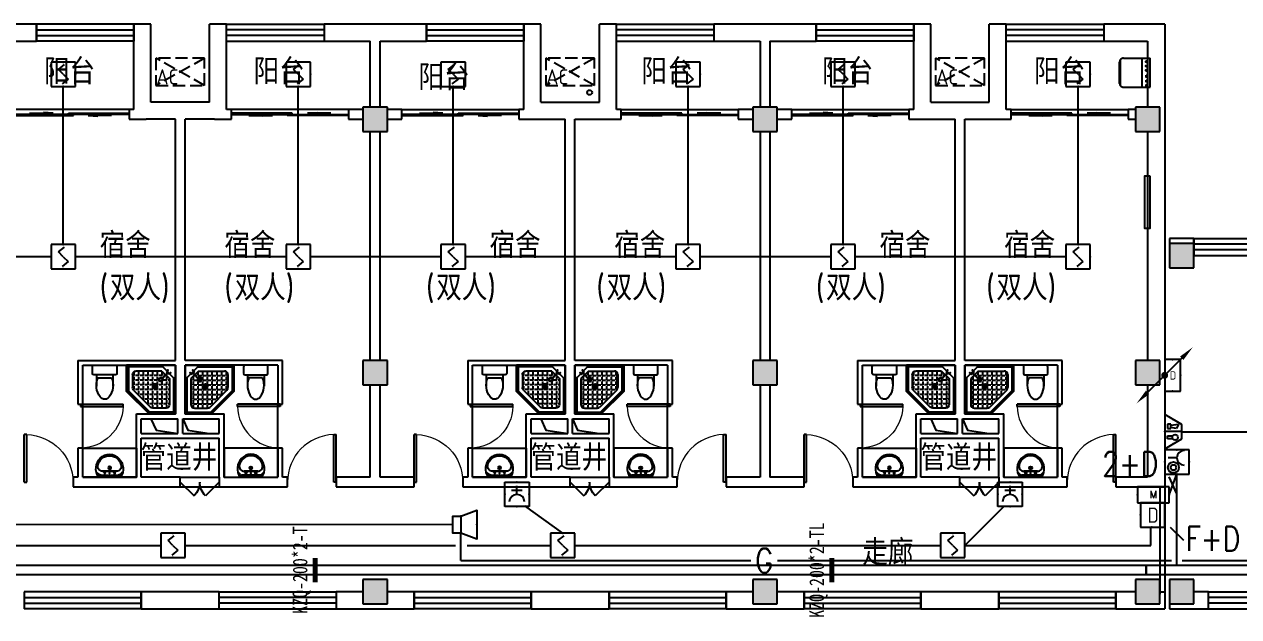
# Model space of a CAD drawing. Extents: x 1725663 to 4653551, y -550461 to 248782.
# Drawn here: x 2311243 to 2336162, y -459401 to -447237 of the extents above; entities that cross this region are included whole.
import ezdxf
from ezdxf.enums import TextEntityAlignment as Align

# ---------------------------------------------------------------- set-up
doc = ezdxf.new("R2010")
doc.units = 0
doc.header["$LTSCALE"] = 1000
doc.linetypes.add('DASH', pattern=[0.35, 0.25, -0.1])
for name, color, linetype in [('0-底图', 7, 'Continuous'), ('0000集水坑', 4, 'Continuous'), ('A-Fixt', 81, 'Continuous'), ('CABLETRAY', 4, 'Continuous'), ('CLAYER', 7, 'Continuous'), ('COLUMN', 255, 'Continuous'), ('DIM-消防', 3, 'Continuous'), ('DOOR_FIRE', 4, 'Continuous'), ('EQUIP-广播', 3, 'Continuous'), ('EQUIP-消防', 3, 'Continuous'), ('fur', 253, 'Continuous'), ('LWIRE', 4, 'Continuous'), ('PUB_HATCH', 8, 'Continuous'), ('PUB_TEXT', 7, 'Continuous'), ('WALL', 2, 'Continuous'), ('WINDOW', 4, 'Continuous'), ('WIRE-消防', 1, 'Continuous'), ('WP_F', 1, 'Continuous'), ('抗震支吊架', 2, 'Continuous'), ('洁具', 213, 'Continuous'), ('空调外机', 211, 'Continuous'), ('配景', 3, 'Continuous')]:
    doc.layers.add(name, color=color, linetype=linetype)
doc.styles.add('_TEL_ATTDEF', font='gbenor', dxfattribs={"bigfont": 'gbcbig'})
doc.styles.add('_TEL_DIM', font='SIMPLEX', dxfattribs={"width": 0.8, "height": 3.5, "bigfont": 'HZTXT'})
doc.styles.add('HZ', font='rs.shx', dxfattribs={"width": 0.8, "bigfont": 'hztxt.shx'})
doc.styles.add('kzcad', font='', dxfattribs={"width": 0.8})
doc.styles.get("Standard").update_dxf_attribs({"font": 'geniso.shx', "bigfont": 'hztxt.shx'})
doc.styles.get('kzcad').set_extended_font_data('SimSun')

# ---------------------------------------------------------------- blocks, each defined once
blk = doc.blocks.new('$equip$00002656')
for p, q in [((-0.5, 1), (-0.5, 0)), ((0.5, 1), (-0.5, 1)), ((0.5, 0), (0.5, 1)), ((0, 0.5), (0, 0.15)), ((-0.5, 0), (0.5, 0)), ((-0.219, 0.331), (0.222, 0.331))]:
    blk.add_line(p, q)
at = {"const_width": 0.04}
blk.add_lwpolyline([(-0.5, 1), (0.5, 1), (0.5, 0), (-0.5, 0), (-0.5, 1), (0.5, 1)], dxfattribs=at)
blk.add_arc((0, 0.8), 0.3, 180, 0)
for p in [(0, 1), (-0.5, 0.5), (0.5, 0.5), (0, 0)]:
    blk.add_point(p)
at = {"color": 7, "flags": 1}
for tag, height, p in [('A', 0.00002, (0, 0)), ('B', 0.4, (0.762, 0.292))]:
    blk.add_attdef(tag, text='', height=height, dxfattribs=at).set_placement(p, align=Align.MIDDLE_CENTER)
blk = doc.blocks.new('A$C29581A72')
at = {"layer": 'EQUIP-消防', "xscale": 500, "yscale": 500, "zscale": 500}
blk.add_blockref('$equip$00002656', (358, 98), dxfattribs=at)
at = {"style": 'HZ', "flags": 1}
for tag in ['WHAT', 'SPEC', 'UNIT']:
    blk.add_attdef(tag, (375, 0), '', height=0.001, dxfattribs=at)
blk = doc.blocks.new('$Equip$00002649')
for p, q in [((-0.5, 0.5), (-0.5, -0.5)), ((0.5, 0.5), (-0.5, 0.5)), ((0.5, -0.5), (0.5, 0.5)), ((-0.2, 0.2), (0.05, 0.4)), ((0, 0), (-0.2, 0.2)), ((0, 0), (0.2, -0.2)), ((0.2, -0.2), (-0.05, -0.4)), ((-0.5, -0.5), (0.5, -0.5))]:
    blk.add_line(p, q)
at = {"const_width": 0.02}
blk.add_lwpolyline([(-0.5, 0.5), (0.5, 0.5), (0.5, -0.5), (-0.5, -0.5), (-0.5, 0.5), (0.5, 0.5)], dxfattribs=at)
for p in [(0, 0.5), (-0.5, 0), (0.5, 0), (0, -0.5)]:
    blk.add_point(p)
at = {"color": 7, "flags": 1}
for tag, height, p in [('A', 0.00002, (0, 0)), ('B', 0.4, (0.762, -0.208))]:
    blk.add_attdef(tag, text='', height=height, dxfattribs=at).set_placement(p, align=Align.MIDDLE_CENTER)
blk = doc.blocks.new('$equip_U$00000157(WIN7-PC-dian)')
for p, q in [((-0.65, 0.65), (-0.65, 0)), ((0.65, 0.65), (-0.65, 0.65)), ((0.65, 0), (0.65, 0.65)), ((-0.65, 0), (0.65, 0))]:
    blk.add_line(p, q)
for p in [(0.041, 0.65), (-0.65, 0.325), (0.041, 0), (0.65, 0.325)]:
    blk.add_point(p)
at = {"color": 7, "style": '_TEL_DIM'}
blk.add_attdef('$TEXT$', text='', height=0.3, dxfattribs=at).set_placement((0.006, 0.343), align=Align.MIDDLE_CENTER)
at = {"color": 7, "style": '_TEL_DIM', "flags": 1}
for tag in ['A', 'REMARK']:
    blk.add_attdef(tag, text='', height=0.00002, dxfattribs=at).set_placement((0, 0), align=Align.MIDDLE_CENTER)
at = {"layer": 'EQUIP-消防', "color": 7, "style": '_TEL_DIM', "flags": 1}
blk.add_attdef('REMARK', text='', height=0.00002, dxfattribs=at).set_placement((0, 0), align=Align.MIDDLE_CENTER)
blk.add_attdef('REMARK', text='', height=0.00002, dxfattribs=at).set_placement((0, 0), align=Align.MIDDLE_CENTER)
blk = doc.blocks.new('$equip$00002755')
for p, q in [((0.5, 0.5), (-0.5, 0.5)), ((-0.5, 0.5), (-0.5, -0.5)), ((0.5, -0.5), (0.5, 0.5)), ((-0.5, -0.5), (0.5, -0.5))]:
    blk.add_line(p, q)
at = {"const_width": 0.04}
blk.add_lwpolyline([(-0.5, 0.5), (0.5, 0.5), (0.5, -0.5), (-0.5, -0.5), (-0.5, 0.5), (0.5, 0.5)], dxfattribs=at)
for p in [(0, 0.5), (-0.5, 0), (0.5, 0), (-0.027, -0.5)]:
    blk.add_point(p)
at = {"color": 7}
blk.add_attdef('$TEXT$', text='', height=0.4, dxfattribs=at).set_placement((0.026, -0.008), align=Align.MIDDLE_CENTER)
at = {"color": 7, "flags": 1}
for tag, height, p in [('A', 0.00002, (0, 0)), ('B', 0.4, (0.755, -0.254))]:
    blk.add_attdef(tag, text='', height=height, dxfattribs=at).set_placement(p, align=Align.MIDDLE_CENTER)
blk = doc.blocks.new('$equip$00002655')
for p, q in [((-0.5, 1), (-0.5, 0)), ((0.5, 1), (-0.5, 1)), ((0.5, 0), (0.5, 1)), ((-0.169, 0.5), (-0.169, 0.15)), ((-0.5, 0), (0.5, 0))]:
    blk.add_line(p, q)
at = {"const_width": 0.04}
blk.add_lwpolyline([(-0.5, 1), (0.5, 1), (0.5, 0), (-0.5, 0), (-0.5, 1), (0.5, 1)], dxfattribs=at)
for radius in [0.226, 0.113]:
    blk.add_circle((0.227, 0.36), radius)
blk.add_arc((-0.169, 0.8), 0.3, 180, 0)
for p in [(0, 1), (-0.5, 0.5), (0.5, 0.5), (0, 0)]:
    blk.add_point(p)
at = {"color": 7, "flags": 1}
for tag, height, p in [('A', 0.00002, (0, 0)), ('B', 0.4, (0.762, 0.292))]:
    blk.add_attdef(tag, text='', height=height, dxfattribs=at).set_placement(p, align=Align.MIDDLE_CENTER)
blk = doc.blocks.new('$equip$00002679')
for p, q in [((-0.3, 0.699), (-0.703, 0)), ((-0.264, 0.249), (-0.304, 0.569)), ((-0.304, 0.569), (-0.128, 0.489)), ((0.3, 0.699), (-0.3, 0.699)), ((0.3, 0.699), (-0.3, 0.699)), ((0, 0.699), (0, 0)), ((0.703, 0), (0.3, 0.699)), ((-0.703, 0), (0.703, 0)), ((-0.304, 0.249), (-0.304, 0.113)), ((-0.128, 0.249), (-0.304, 0.249)), ((-0.304, 0.113), (-0.128, 0.113)), ((-0.128, 0.489), (-0.168, 0.249)), ((-0.128, 0.113), (-0.128, 0.249)), ((0.174, 0.11), (0.174, 0.338)), ((0.294, 0.11), (0.174, 0.11)), ((0.294, 0.338), (0.294, 0.11))]:
    blk.add_line(p, q)
at = {"const_width": 0.04}
for points in [[(-0.299, 0.699), (0.301, 0.699), (0.703, 0), (-0.702, 0), (-0.299, 0.699), (0.301, 0.699)], [(-0.3, 0.699), (0.3, 0.699), (0.703, 0), (-0.703, 0), (-0.3, 0.699), (0.3, 0.699)]]:
    blk.add_lwpolyline(points, dxfattribs=at)
blk.add_circle((0.234, 0.43), 0.111)
for p in [(0, 0.699), (-0.501, 0.349), (0, 0), (0.502, 0.349)]:
    blk.add_point(p)
at = {"color": 7, "flags": 1}
for tag, height, p in [('B', 0.4, (0.961, 0.299)), ('A', 0.00002, (0, 0))]:
    blk.add_attdef(tag, text='', height=height, dxfattribs=at).set_placement(p, align=Align.MIDDLE_CENTER)
blk = doc.blocks.new('$equip$00002778')
for p, q in [((0.65, 0.65), (-0.65, 0.65)), ((-0.65, 0.65), (-0.65, 0)), ((0.65, 0), (0.65, 0.65)), ((-0.65, 0), (0.65, 0))]:
    blk.add_line(p, q)
at = {"const_width": 0.04}
blk.add_lwpolyline([(-0.65, 0.65), (-0.65, 0), (0.65, 0), (0.65, 0.65), (-0.65, 0.65), (-0.65, 0)], dxfattribs=at)
for p in [(0, 0.65), (-0.65, 0.325), (0, 0), (0.65, 0.325)]:
    blk.add_point(p)
at = {"color": 7}
blk.add_attdef('$TEXT$', text='', height=0.34, dxfattribs=at).set_placement((0.006, 0.343), align=Align.MIDDLE_CENTER)
at = {"color": 7, "flags": 1}
for tag, height, p in [('A', 0.00002, (0, 0)), ('B', 0.4, (0.905, 0.246))]:
    blk.add_attdef(tag, text='', height=height, dxfattribs=at).set_placement(p, align=Align.MIDDLE_CENTER)
blk = doc.blocks.new('$TelecSys$00000111')
blk.add_line((0.268, 0.268), (-0.268, -0.268))
at = {"color": 7, "style": '_TEL_DIM', "width": 0.8}
blk.add_attdef('N', text='', height=1, dxfattribs=at).set_placement((-0.212, 0.579), align=Align.MIDDLE)
blk = doc.blocks.new('$equip$00002982')
for p, q in [((0.35, 0.35), (1, 0.6)), ((1, 0.6), (1, -0.6)), ((0, 0.35), (0.35, 0.35)), ((0, 0.35), (0, -0.35)), ((0.35, 0.35), (0.35, -0.35)), ((0.35, -0.35), (0, -0.35)), ((1, -0.6), (0.35, -0.35))]:
    blk.add_line(p, q)
at = {"const_width": 0.04}
blk.add_lwpolyline([(0.35, 0.35), (0, 0.35), (0, -0.35), (0.35, -0.35), (1, -0.6), (1, 0.6), (0.35, 0.35), (0, 0.35)], dxfattribs=at)
for p in [(0, 0), (0.35, 0.35), (1, 0), (0.35, -0.35)]:
    blk.add_point(p)
at = {"color": 7, "style": '_TEL_DIM', "flags": 1}
for tag in ['A', 'REMARK']:
    blk.add_attdef(tag, text='', height=0.00002, dxfattribs=at).set_placement((0, 0), align=Align.MIDDLE_CENTER)
blk = doc.blocks.new('$TelecSys$00000080')
for p, q in [((-0.7, -0.7), (0, 0)), ((0.104, 0.104), (0.104, 0.104)), ((-0.104, -0.104), (-0.104, -0.104))]:
    blk.add_line(p, q)
at = {"const_width": 0.142}
blk.add_lwpolyline([(0.071, 0, 1), (-0.071, 0, 1)], format="xyb", close=True, dxfattribs=at)
blk.add_solid([(-0.63, -0.77), (-0.77, -0.63), (-1.15, -1.15)])
at = {"width": 0.8, "flags": 9}
blk.add_attdef('A', (0, 0), '', height=0.00002, rotation=180, dxfattribs=at)
blk = doc.blocks.new('$TelecSys$00000079')
for p, q in [((0.7, 0.7), (0, 0)), ((0.104, 0.104), (0.104, 0.104)), ((-0.104, -0.104), (-0.104, -0.104))]:
    blk.add_line(p, q)
at = {"const_width": 0.142}
blk.add_lwpolyline([(-0.071, 0, 1), (0.071, 0, 1)], format="xyb", close=True, dxfattribs=at)
blk.add_solid([(0.63, 0.77), (0.77, 0.63), (1.15, 1.15)])
at = {"width": 0.8, "flags": 9}
blk.add_attdef('A', (0, 0), '', height=0.00002, dxfattribs=at)
blk = doc.blocks.new('2t21gqw')
at = {"layer": '0000集水坑'}
blk.add_circle((36400, 400), 50, dxfattribs=at)
blk = doc.blocks.new('1F平面-CAD导入_dwg_Drawing4_t3_dwg_$plan$00001613-474159-1F-927810-1F')
at = {"layer": '洁具'}
for p, q in [((-30, 250), (-170, 250)), ((-200, 170), (-430, 170)), ((-260, -140), (-260, 140)), ((-200, -170), (-200, -220)), ((-170, -250), (-30, -250))]:
    blk.add_line(p, q, dxfattribs=at)
for points in [[(-200, 220), (-200, 170), (-200, -170), (-430, -170)], [(0, -220), (0, 220)]]:
    blk.add_lwpolyline(points, dxfattribs=at)
for centre, radius, start, end in [((-170, 220), 30, 90, 180), ((-30, 220), 30, 0, 90), ((-590, 0), 110, 123.4509, 236.5491), ((-413, -227), 398, 67.4505, 126.6381), ((-413, 227), 398, 233.3619, 292.5495), ((-170, -220), 30, 180, 270), ((-30, -220), 30, 270, 0)]:
    blk.add_arc(centre, radius, start, end, dxfattribs=at)
blk = doc.blocks.new('$lvtry$00000169')
at = {"color": 0}
for p, q in [((259, -36), (259, 0)), ((259, -36), (36, -259)), ((276, -120), (120, -276)), ((144, -151), (291, -298)), ((151, -144), (298, -291)), ((173, -309), (173, -239)), ((183, -213), (205, -213)), ((220, -213), (243, -213)), ((259, -24), (976, -24)), ((259, -36), (964, -36)), ((270, -213), (270, -143)), ((270, -213), (340, -213)), ((270, -263), (270, -239)), ((276, -120), (808, -120)), ((366, -213), (366, -143)), ((366, -213), (436, -213)), ((366, -309), (366, -239)), ((462, -213), (462, -143)), ((462, -213), (532, -213)), ((462, -309), (462, -239)), ((558, -213), (558, -143)), ((558, -213), (628, -213)), ((558, -309), (558, -239)), ((655, -213), (655, -143)), ((655, -213), (725, -213)), ((655, -309), (655, -239)), ((751, -213), (751, -143)), ((751, -213), (821, -213)), ((751, -309), (751, -239)), ((847, -213), (847, -143)), ((847, -213), (880, -213)), ((847, -309), (847, -239)), ((880, -192), (880, -460)), ((964, -36), (976, -24)), ((964, -36), (964, -525)), ((976, -24), (976, -530)), ((36, -259), (0, -259)), ((24, -259), (24, -976)), ((36, -259), (36, -964)), ((120, -276), (120, -808)), ((120, -309), (147, -309)), ((120, -405), (147, -405)), ((173, -309), (243, -309)), ((173, -405), (173, -335)), ((173, -405), (243, -405)), ((173, -501), (173, -431)), ((270, -405), (270, -335)), ((270, -405), (340, -405)), ((270, -501), (270, -431)), ((334, -309), (340, -309)), ((366, -309), (436, -309)), ((366, -405), (366, -335)), ((366, -405), (379, -405)), ((366, -501), (366, -431)), ((462, -309), (532, -309)), ((462, -405), (462, -335)), ((462, -405), (532, -405)), ((462, -501), (462, -431)), ((558, -309), (628, -309)), ((558, -405), (558, -335)), ((558, -405), (628, -405)), ((558, -501), (558, -431)), ((655, -309), (725, -309)), ((655, -405), (655, -335)), ((655, -405), (725, -405)), ((655, -501), (655, -431)), ((751, -309), (821, -309)), ((751, -405), (751, -335)), ((751, -405), (821, -405)), ((751, -501), (751, -431)), ((847, -309), (880, -309)), ((847, -405), (847, -335)), ((847, -405), (880, -405)), ((847, -501), (847, -431)), ((120, -501), (147, -501)), ((120, -598), (147, -598)), ((120, -694), (147, -694)), ((173, -501), (243, -501)), ((173, -598), (173, -528)), ((173, -598), (243, -598)), ((173, -694), (173, -624)), ((173, -694), (243, -694)), ((173, -790), (173, -720)), ((270, -501), (340, -501)), ((270, -598), (270, -528)), ((270, -598), (340, -598)), ((270, -694), (270, -624)), ((270, -694), (340, -694)), ((270, -790), (270, -720)), ((366, -501), (436, -501)), ((366, -598), (366, -528)), ((366, -598), (436, -598)), ((366, -694), (366, -624)), ((366, -694), (436, -694)), ((366, -790), (366, -720)), ((462, -501), (532, -501)), ((462, -598), (462, -528)), ((462, -598), (532, -598)), ((462, -694), (462, -624)), ((462, -694), (532, -694)), ((462, -790), (462, -720)), ((859, -511), (511, -859)), ((964, -525), (525, -964)), ((976, -530), (530, -976)), ((558, -501), (628, -501)), ((558, -598), (558, -528)), ((558, -598), (628, -598)), ((558, -694), (558, -624)), ((558, -694), (628, -694)), ((558, -790), (558, -720)), ((655, -501), (725, -501)), ((655, -598), (655, -528)), ((655, -598), (725, -598)), ((655, -694), (655, -624)), ((655, -694), (676, -694)), ((751, -501), (821, -501)), ((751, -598), (751, -528)), ((751, -598), (773, -598)), ((847, -501), (867, -501)), ((964, -525), (976, -530)), ((36, -964), (24, -976)), ((24, -976), (530, -976)), ((36, -964), (525, -964)), ((120, -790), (147, -790)), ((173, -790), (243, -790)), ((173, -878), (173, -816)), ((192, -880), (460, -880)), ((270, -790), (340, -790)), ((270, -880), (270, -816)), ((366, -790), (436, -790)), ((366, -880), (366, -816)), ((462, -790), (532, -790)), ((462, -880), (462, -816)), ((525, -964), (530, -976)), ((558, -790), (580, -790))]:
    blk.add_line(p, q, dxfattribs=at)
blk.add_lwpolyline([(0, 0), (0, -1000), (540, -1000), (1000, -540), (1000, 0)], close=True)
for points in [[(0, 0), (0, -1000)], [(0, 0), (1000, 0)], [(1000, 0), (1000, -540)], [(136, -190), (148, -178), (132, -162), (121, -174)], [(190, -136), (178, -148), (162, -132), (174, -121)], [(1000, -540), (540, -1000)], [(0, -1000), (540, -1000)]]:
    blk.add_lwpolyline(points, close=True, dxfattribs=at)
for radius in [43.8, 31.1]:
    blk.add_circle((416, -428), radius, dxfattribs=at)
for centre, radius, start, end in [((808, -192), 72, 0, 90), ((296, -296), 40.6, 142.583, 128.4197), ((296, -296), 28.6, 145.828, 125.6599), ((808, -460), 72, 315, 0), ((192, -808), 72, 180, 270), ((460, -808), 72, 270, 315)]:
    blk.add_arc(centre, radius, start, end, dxfattribs=at)
for p in [(103, -156, 0), (156, -102, 0), (416, -428, 0)]:
    blk.add_point(p, dxfattribs=at)
blk = doc.blocks.new('$lvtry$00000178')
at = {"color": 0}
for p, q in [((-238, 0), (238, 0)), ((-214, -36), (-272, -91)), ((-180, -23), (180, -23)), ((-142, -105), (140, -105)), ((140, -105), (-142, -105)), ((216, -37), (268, -91))]:
    blk.add_line(p, q, dxfattribs=at)
blk.add_lwpolyline([(-104, -430, 0.224698), (110, -425, 0.348046), (269, -79), (239, 0), (-241, 0), (-271, -79, 0.356844)], format="xyb", close=True, dxfattribs=at)
for centre, radius in [((-100, -65), 16.3), ((1, -172), 31.6), ((100, -65), 16.3)]:
    blk.add_circle(centre, radius, dxfattribs=at)
at = {"color": 0, "lineweight": 13}
blk.add_circle((1, -172), 23, dxfattribs=at)
at = {"color": 0}
for centre, radius, start, end in [((-142, -205), 100, 90, 190.5602), ((-1, -179), 243, 190.5602, 349.4398), ((-180, -73), 50, 90, 133.181), ((140, -205), 100, 349.4398, 90), ((180, -73), 50, 44.5607, 90)]:
    blk.add_arc(centre, radius, start, end, dxfattribs=at)
for p in [(0, -65), (1, -172)]:
    blk.add_point(p, dxfattribs=at)
blk = doc.blocks.new('A$C70365C93')
at = {"layer": '洁具'}
blk.add_lwpolyline([(-1900, 2300), (-1900, 1700), (-800, 1700), (-800, 2300)], close=True, dxfattribs=at)
blk.add_blockref('$lvtry$00000178', (-1350, 2280), dxfattribs=at)
at = {"layer": '洁具', "rotation": 180}
blk.add_blockref('$lvtry$00000169', (0, 0), dxfattribs=at)
at = {"layer": '洁具', "extrusion": (0, 0, -1), "xscale": -1, "zscale": -1, "rotation": 90}
blk.add_blockref('1F平面-CAD导入_dwg_Drawing4_t3_dwg_$plan$00001613-474159-1F-927810-1F', (1450, 0), dxfattribs=at)
blk = doc.blocks.new('A$C61295E98')
at = {"color": 3}
for p, q in [((544, 598), (0, 598)), ((0, 598), (0, 0)), ((161, 598), (161, 0)), ((170, 0), (170, 598)), ((603, 572), (603, 26)), ((624, 518), (624, 80)), ((544, 0), (0, 0))]:
    blk.add_line(p, q, dxfattribs=at)
for points in [[(82, 540), (75, 540), (75, 577), (82, 577)], [(82, 453), (75, 453), (75, 490), (82, 490)], [(82, 353), (75, 353), (75, 389), (82, 389)]]:
    blk.add_lwpolyline(points, close=True, dxfattribs=at)
for centre in [(74, 250), (74, 164), (74, 71)]:
    blk.add_circle(centre, 15.7, dxfattribs=at)
for centre, start, end in [((544, 518), 360, 90), ((544, 80), 270, 0)]:
    blk.add_arc(centre, 80, start, end, dxfattribs=at)
blk = doc.blocks.new('A$Cf5a72a1b')
at = {"layer": '空调外机', "linetype": 'DASH'}
for p, q in [((1000, 563), (0, 0)), ((1000, 0), (0, 563))]:
    blk.add_line(p, q, dxfattribs=at)
blk.add_lwpolyline([(1000, 563), (0, 563), (0, 0), (1000, 0)], close=True, dxfattribs=at)
at = {"layer": 'PUB_TEXT'}
blk.add_text('AC', height=315, dxfattribs=at).set_placement((5, 18))
blk = doc.blocks.new('$WINLIB2D$00000001')
at = {"color": 0}
for points in [[(-0.5, 0.5), (-0.5, -0.5)], [(-0.5, 0.5), (0.5, 0.5)], [(0.5, -0.5), (0.5, 0.5)], [(0.5, 0.1667), (-0.5, 0.1667)], [(0.5, -0.1667), (-0.5, -0.1667)], [(-0.5, -0.5), (0.5, -0.5)]]:
    blk.add_lwpolyline(points, dxfattribs=at)
blk = doc.blocks.new('$DorLib2D$00000131')
at = {"color": 0, "linetype": 'Continuous'}
for p, q in [((-0.5, 0.125), (-0.5, 0)), ((0.019, 0.125), (-0.5, 0.125)), ((0.019, 0), (0.019, 0.125)), ((0.15, 0.125), (0.232, 0.197)), ((0.35, 0.125), (0.15, 0.125)), ((0.232, 0.197), (0.232, 0.125)), ((-0.5, 0), (0.019, 0)), ((-0.024, 0), (0.5, 0)), ((-0.024, -0.125), (-0.024, 0)), ((0.5, 0), (0.5, -0.125)), ((-0.35, -0.125), (-0.15, -0.125)), ((-0.232, -0.197), (-0.232, -0.125)), ((-0.15, -0.125), (-0.232, -0.197)), ((0.5, -0.125), (-0.024, -0.125))]:
    blk.add_line(p, q, dxfattribs=at)
blk = doc.blocks.new('$DorLib2D$00000116')
at = {"color": 0}
for p, q in [((-0.5, 0), (-0.146, 0.354)), ((0.5, 0), (0.146, 0.354))]:
    blk.add_line(p, q, dxfattribs=at)
for centre, start, end in [((-0.5, 0), 0, 45), ((0.5, 0), 135, 180)]:
    blk.add_arc(centre, 0.5, start, end, dxfattribs=at)
blk = doc.blocks.new('$DorLib2D$00000001')
for p, q in [((0.45, 0.975), (0.5, 0.975)), ((0.45, 0), (0.45, 0.975)), ((0.5, 0), (0.5, 0.975)), ((0.5, 0), (0.45, 0))]:
    blk.add_line(p, q)
at = {"lineweight": 13}
blk.add_arc((0.475, 0), 0.975, 91.4693, 180, dxfattribs=at)
blk = doc.blocks.new('gkhkjk')
at = {"layer": 'PUB_HATCH'}
for points in [[(1529557, -367803.8), (1529057, -367803.8), (1529057, -368303.8), (1529557, -368303.8)], [(1537557, -367803.8), (1537057, -367803.8), (1537057, -368303.8), (1537557, -368303.8)], [(1545407, -367803.8), (1544907, -367803.8), (1544907, -368303.8), (1545407, -368303.8)], [(1546107, -370603.8), (1545607, -370603.8), (1545607, -371103.8), (1546107, -371103.8)], [(1529557, -373003.8), (1529057, -373003.8), (1529057, -373503.8), (1529557, -373503.8)], [(1537557, -373003.8), (1537057, -373003.8), (1537057, -373503.8), (1537557, -373503.8)], [(1545407, -373003.8), (1544907, -373003.8), (1544907, -373503.8), (1545407, -373503.8)], [(1529557, -377503.8), (1529057, -377503.8), (1529057, -378003.8), (1529557, -378003.8)], [(1537557, -377503.8), (1537057, -377503.8), (1537057, -378003.8), (1537557, -378003.8)], [(1545407, -377503.8), (1544907, -377503.8), (1544907, -378003.8), (1545407, -378003.8)], [(1546107, -377503.8), (1545607, -377503.8), (1545607, -378003.8), (1546107, -378003.8)]]:
    blk.add_hatch(color=256, dxfattribs=at).paths.add_polyline_path(points)
for points in [[(1524707, -374203.8), (1524810.6, -374434.1), (1525257, -374503.8)], [(1525357, -374203.8), (1525460.6, -374434.1), (1525907, -374503.8)], [(1532707, -374203.8), (1532810.6, -374434.1), (1533257, -374503.8)], [(1533357, -374203.8), (1533460.6, -374434.1), (1533907, -374503.8)], [(1540707, -374203.8), (1540810.6, -374434.1), (1541257, -374503.8)], [(1541357, -374203.8), (1541460.6, -374434.1), (1541907, -374503.8)]]:
    blk.add_lwpolyline(points)
at = {"layer": 'A-Fixt'}
blk.add_lwpolyline([(1545207, -369222.6), (1545090.3, -369222.6), (1545090.3, -370289.1), (1545207, -370289.1)], close=True, dxfattribs=at)
at = {"layer": 'COLUMN'}
for p, q in [((1529557, -367803.8), (1529057, -367803.8)), ((1529057, -367803.8), (1529057, -368303.8)), ((1529557, -368303.8), (1529557, -367803.8)), ((1537557, -367803.8), (1537057, -367803.8)), ((1537057, -367803.8), (1537057, -368303.8)), ((1537557, -368303.8), (1537557, -367803.8)), ((1545407, -367803.8), (1544907, -367803.8)), ((1544907, -367803.8), (1544907, -368303.8)), ((1545407, -368303.8), (1545407, -367803.8)), ((1529057, -368303.8), (1529557, -368303.8)), ((1537057, -368303.8), (1537557, -368303.8)), ((1544907, -368303.8), (1545407, -368303.8)), ((1546107, -370603.8), (1545607, -370603.8)), ((1545607, -370603.8), (1545607, -371103.8)), ((1546107, -371103.8), (1546107, -370603.8)), ((1545607, -371103.8), (1546107, -371103.8)), ((1529557, -373003.8), (1529057, -373003.8)), ((1529057, -373003.8), (1529057, -373503.8)), ((1529557, -373503.8), (1529557, -373003.8)), ((1537557, -373003.8), (1537057, -373003.8)), ((1537057, -373003.8), (1537057, -373503.8)), ((1537557, -373503.8), (1537557, -373003.8)), ((1545407, -373003.8), (1544907, -373003.8)), ((1544907, -373003.8), (1544907, -373503.8)), ((1545407, -373503.8), (1545407, -373003.8)), ((1529057, -373503.8), (1529557, -373503.8)), ((1537057, -373503.8), (1537557, -373503.8)), ((1544907, -373503.8), (1545407, -373503.8)), ((1529557, -377503.8), (1529057, -377503.8)), ((1529057, -377503.8), (1529057, -378003.8)), ((1529557, -378003.8), (1529557, -377503.8)), ((1537557, -377503.8), (1537057, -377503.8)), ((1537057, -377503.8), (1537057, -378003.8)), ((1537557, -378003.8), (1537557, -377503.8)), ((1545407, -377503.8), (1544907, -377503.8)), ((1544907, -377503.8), (1544907, -378003.8)), ((1545407, -378003.8), (1545407, -377503.8)), ((1546107, -377503.8), (1545607, -377503.8)), ((1545607, -377503.8), (1545607, -378003.8)), ((1546107, -378003.8), (1546107, -377503.8)), ((1529057, -378003.8), (1529557, -378003.8)), ((1537057, -378003.8), (1537557, -378003.8)), ((1544907, -378003.8), (1545407, -378003.8)), ((1545607, -378003.8), (1546107, -378003.8))]:
    blk.add_line(p, q, dxfattribs=at)
at = {"layer": 'DOOR_FIRE'}
for p, q in [((1525307, -375403.8), (1526107, -375403.8)), ((1533307, -375403.8), (1534107, -375403.8)), ((1541307, -375403.8), (1542107, -375403.8)), ((1525307, -375603.8), (1526107, -375603.8)), ((1533307, -375603.8), (1534107, -375603.8)), ((1541307, -375603.8), (1542107, -375603.8))]:
    blk.add_line(p, q, dxfattribs=at)
at = {"layer": 'fur'}
for p, q in [((1545507, -371103.8), (1545507, -377803.8)), ((1545407, -375603.8), (1545407, -377803.8))]:
    blk.add_line(p, q, dxfattribs=at)
at = {"layer": 'WALL'}
for p, q in [((1522357, -366103.8), (1521307, -366103.8)), ((1522357, -366453.8), (1522357, -366103.8)), ((1524707, -366103.8), (1524357, -366103.8)), ((1524357, -366103.8), (1524357, -366453.8)), ((1524707, -367703.8), (1524707, -366103.8)), ((1526257, -366103.8), (1525907, -366103.8)), ((1525907, -367703.8), (1525907, -366103.8)), ((1526257, -366453.8), (1526257, -366103.8)), ((1529307, -366103.8), (1528257, -366103.8)), ((1528257, -366103.8), (1528257, -366453.8)), ((1530357, -366103.8), (1529307, -366103.8)), ((1530357, -366453.8), (1530357, -366103.8)), ((1532707, -366103.8), (1532357, -366103.8)), ((1532357, -366103.8), (1532357, -366453.8)), ((1532707, -367703.8), (1532707, -366103.8)), ((1534257, -366103.8), (1533907, -366103.8)), ((1533907, -367703.8), (1533907, -366103.8)), ((1534257, -366453.8), (1534257, -366103.8)), ((1537307, -366103.8), (1536257, -366103.8)), ((1536257, -366103.8), (1536257, -366453.8)), ((1538357, -366103.8), (1537307, -366103.8)), ((1538357, -366453.8), (1538357, -366103.8)), ((1540707, -366103.8), (1540357, -366103.8)), ((1540357, -366103.8), (1540357, -366453.8)), ((1540707, -367703.8), (1540707, -366103.8)), ((1542257, -366103.8), (1541907, -366103.8)), ((1541907, -367703.8), (1541907, -366103.8)), ((1542257, -366453.8), (1542257, -366103.8)), ((1545507, -366103.8), (1544257, -366103.8)), ((1544257, -366103.8), (1544257, -366453.8)), ((1545507, -366103.8), (1545507, -367903.8)), ((1521407, -366453.8), (1522357, -366453.8)), ((1524357, -367853.8), (1524357, -366453.8)), ((1526257, -367853.8), (1526257, -366453.8)), ((1528257, -366453.8), (1529207, -366453.8)), ((1529207, -367803.8), (1529207, -366453.8)), ((1529407, -366453.8), (1530357, -366453.8)), ((1529407, -367803.8), (1529407, -366453.8)), ((1532357, -367853.8), (1532357, -366453.8)), ((1534257, -367853.8), (1534257, -366453.8)), ((1536257, -366453.8), (1537207, -366453.8)), ((1537207, -366453.8), (1537207, -367803.8)), ((1537407, -366453.8), (1538357, -366453.8)), ((1537407, -366453.8), (1537407, -367803.8)), ((1540357, -367853.8), (1540357, -366453.8)), ((1542257, -367853.8), (1542257, -366453.8)), ((1544257, -366453.8), (1545157, -366453.8)), ((1545157, -366453.8), (1545157, -367803.8)), ((1525307, -367703.8), (1524707, -367703.8)), ((1525907, -367703.8), (1525307, -367703.8)), ((1532707, -367703.8), (1533307, -367703.8)), ((1533307, -367703.8), (1533907, -367703.8)), ((1540707, -367703.8), (1541307, -367703.8)), ((1541307, -367703.8), (1541907, -367703.8)), ((1524357, -367853.8), (1524257, -367853.8)), ((1524257, -367853.8), (1524257, -368053.8)), ((1524257, -368053.8), (1524607, -368053.8)), ((1525207, -368053.8), (1524607, -368053.8)), ((1525207, -373003.8), (1525207, -368053.8)), ((1526007, -368053.8), (1525407, -368053.8)), ((1525407, -373003.8), (1525407, -368053.8)), ((1526007, -368053.8), (1526357, -368053.8)), ((1526357, -367853.8), (1526257, -367853.8)), ((1526357, -368053.8), (1526357, -367853.8)), ((1529057, -367853.8), (1528757, -367853.8)), ((1528757, -367853.8), (1528757, -368053.8)), ((1528757, -368053.8), (1529057, -368053.8)), ((1529857, -367853.8), (1529557, -367853.8)), ((1529557, -368053.8), (1529857, -368053.8)), ((1529857, -368053.8), (1529857, -367853.8)), ((1532357, -367853.8), (1532257, -367853.8)), ((1532257, -367853.8), (1532257, -368053.8)), ((1532257, -368053.8), (1532607, -368053.8)), ((1532607, -368053.8), (1533207, -368053.8)), ((1533207, -373003.8), (1533207, -368053.8)), ((1533407, -368053.8), (1534007, -368053.8)), ((1533407, -373003.8), (1533407, -368053.8)), ((1534007, -368053.8), (1534357, -368053.8)), ((1534357, -367853.8), (1534257, -367853.8)), ((1534357, -368053.8), (1534357, -367853.8)), ((1537057, -367853.8), (1536757, -367853.8)), ((1536757, -367853.8), (1536757, -368053.8)), ((1536757, -368053.8), (1537057, -368053.8)), ((1537857, -367853.8), (1537557, -367853.8)), ((1537557, -368053.8), (1537857, -368053.8)), ((1537857, -368053.8), (1537857, -367853.8)), ((1540357, -367853.8), (1540257, -367853.8)), ((1540257, -367853.8), (1540257, -368053.8)), ((1540257, -368053.8), (1540607, -368053.8)), ((1540607, -368053.8), (1541207, -368053.8)), ((1541207, -373003.8), (1541207, -368053.8)), ((1541407, -368053.8), (1542007, -368053.8)), ((1541407, -373003.8), (1541407, -368053.8)), ((1542007, -368053.8), (1542357, -368053.8)), ((1542357, -367853.8), (1542257, -367853.8)), ((1542357, -368053.8), (1542357, -367853.8)), ((1544907, -367853.8), (1544757, -367853.8)), ((1544757, -367853.8), (1544757, -368053.8)), ((1544757, -368053.8), (1544907, -368053.8)), ((1545507, -367903.8), (1545507, -373153.8)), ((1529207, -373003.8), (1529207, -368303.8)), ((1529407, -373003.8), (1529407, -368303.8)), ((1537207, -368303.8), (1537207, -373003.8)), ((1537407, -368303.8), (1537407, -373003.8)), ((1545157, -368303.8), (1545157, -373003.8)), ((1546107, -370503.8), (1545607, -370503.8)), ((1545607, -370503.8), (1545607, -370603.8)), ((1546107, -370603.8), (1546107, -370503.8)), ((1523207, -373003.8), (1525207, -373003.8)), ((1523207, -373003.8), (1523207, -373903.8)), ((1527407, -373003.8), (1525407, -373003.8)), ((1527407, -373903.8), (1527407, -373003.8)), ((1531207, -373003.8), (1533207, -373003.8)), ((1531207, -373003.8), (1531207, -373903.8)), ((1535407, -373003.8), (1533407, -373003.8)), ((1535407, -373903.8), (1535407, -373003.8)), ((1539207, -373003.8), (1541207, -373003.8)), ((1539207, -373003.8), (1539207, -373903.8)), ((1543407, -373003.8), (1541407, -373003.8)), ((1543407, -373903.8), (1543407, -373003.8)), ((1523307, -373103.8), (1525207, -373103.8)), ((1523307, -373903.8), (1523307, -373103.8)), ((1525207, -374103.8), (1525207, -373103.8)), ((1525407, -374103.8), (1525407, -373103.8)), ((1527307, -373103.8), (1525407, -373103.8)), ((1527307, -373103.8), (1527307, -373903.8)), ((1531307, -373103.8), (1533207, -373103.8)), ((1531307, -373903.8), (1531307, -373103.8)), ((1533207, -374103.8), (1533207, -373103.8)), ((1533407, -374103.8), (1533407, -373103.8)), ((1535307, -373103.8), (1533407, -373103.8)), ((1535307, -373103.8), (1535307, -373903.8)), ((1539307, -373103.8), (1541207, -373103.8)), ((1539307, -373903.8), (1539307, -373103.8)), ((1541207, -374103.8), (1541207, -373103.8)), ((1541407, -374103.8), (1541407, -373103.8)), ((1543307, -373103.8), (1541407, -373103.8)), ((1543307, -373103.8), (1543307, -373903.8)), ((1545507, -373153.8), (1545507, -375603.8)), ((1529207, -375403.8), (1529207, -373503.8)), ((1529407, -375403.8), (1529407, -373503.8)), ((1537207, -373503.8), (1537207, -375403.8)), ((1537407, -373503.8), (1537407, -375403.8)), ((1545157, -373503.8), (1545157, -375403.8)), ((1523207, -373903.8), (1523307, -373903.8)), ((1527307, -373903.8), (1527407, -373903.8)), ((1531207, -373903.8), (1531307, -373903.8)), ((1535307, -373903.8), (1535407, -373903.8)), ((1539207, -373903.8), (1539307, -373903.8)), ((1543307, -373903.8), (1543407, -373903.8)), ((1524407, -374103.8), (1525207, -374103.8)), ((1524407, -374603.8), (1524407, -374103.8)), ((1524507, -374203.8), (1525257, -374203.8)), ((1524507, -374503.8), (1524507, -374203.8)), ((1525257, -374503.8), (1525257, -374203.8)), ((1525357, -374203.8), (1526107, -374203.8)), ((1525357, -374503.8), (1525357, -374203.8)), ((1525407, -374103.8), (1526207, -374103.8)), ((1526107, -374503.8), (1526107, -374203.8)), ((1526207, -374603.8), (1526207, -374103.8)), ((1532407, -374103.8), (1533207, -374103.8)), ((1532407, -374603.8), (1532407, -374103.8)), ((1532507, -374203.8), (1533257, -374203.8)), ((1532507, -374503.8), (1532507, -374203.8)), ((1533257, -374503.8), (1533257, -374203.8)), ((1533357, -374203.8), (1534107, -374203.8)), ((1533357, -374503.8), (1533357, -374203.8)), ((1533407, -374103.8), (1534207, -374103.8)), ((1534107, -374503.8), (1534107, -374203.8)), ((1534207, -374603.8), (1534207, -374103.8)), ((1540407, -374103.8), (1541207, -374103.8)), ((1540407, -374603.8), (1540407, -374103.8)), ((1540507, -374203.8), (1541257, -374203.8)), ((1540507, -374503.8), (1540507, -374203.8)), ((1541257, -374503.8), (1541257, -374203.8)), ((1541357, -374203.8), (1542107, -374203.8)), ((1541357, -374503.8), (1541357, -374203.8)), ((1541407, -374103.8), (1542207, -374103.8)), ((1542107, -374503.8), (1542107, -374203.8)), ((1542207, -374603.8), (1542207, -374103.8)), ((1524507, -374503.8), (1525257, -374503.8)), ((1525357, -374503.8), (1526107, -374503.8)), ((1532507, -374503.8), (1533257, -374503.8)), ((1533357, -374503.8), (1534107, -374503.8)), ((1540507, -374503.8), (1541257, -374503.8)), ((1541357, -374503.8), (1542107, -374503.8)), ((1524407, -375403.8), (1524407, -374603.8)), ((1524507, -374603.8), (1525307, -374603.8)), ((1524507, -375403.8), (1524507, -374603.8)), ((1525307, -374603.8), (1526107, -374603.8)), ((1526107, -375403.8), (1526107, -374603.8)), ((1526207, -375403.8), (1526207, -374603.8)), ((1532407, -375403.8), (1532407, -374603.8)), ((1532507, -374603.8), (1533307, -374603.8)), ((1532507, -375403.8), (1532507, -374603.8)), ((1533307, -374603.8), (1534107, -374603.8)), ((1534107, -375403.8), (1534107, -374603.8)), ((1534207, -375403.8), (1534207, -374603.8)), ((1540407, -375403.8), (1540407, -374603.8)), ((1540507, -374603.8), (1541307, -374603.8)), ((1540507, -375403.8), (1540507, -374603.8)), ((1541307, -374603.8), (1542107, -374603.8)), ((1542107, -375403.8), (1542107, -374603.8)), ((1542207, -375403.8), (1542207, -374603.8)), ((1523307, -374803.8), (1523207, -374803.8)), ((1523207, -374803.8), (1523207, -375403.8)), ((1523307, -375403.8), (1523307, -374803.8)), ((1527407, -374803.8), (1527307, -374803.8)), ((1527307, -374803.8), (1527307, -375403.8)), ((1527407, -375403.8), (1527407, -374803.8)), ((1531307, -374803.8), (1531207, -374803.8)), ((1531207, -374803.8), (1531207, -375403.8)), ((1531307, -375403.8), (1531307, -374803.8)), ((1535407, -374803.8), (1535307, -374803.8)), ((1535307, -374803.8), (1535307, -375403.8)), ((1535407, -375403.8), (1535407, -374803.8)), ((1539307, -374803.8), (1539207, -374803.8)), ((1539207, -374803.8), (1539207, -375403.8)), ((1539307, -375403.8), (1539307, -374803.8)), ((1543407, -374803.8), (1543307, -374803.8)), ((1543307, -374803.8), (1543307, -375403.8)), ((1543407, -375403.8), (1543407, -374803.8)), ((1523207, -375403.8), (1523107, -375403.8)), ((1523107, -375403.8), (1523107, -375603.8)), ((1523307, -375403.8), (1524407, -375403.8)), ((1525307, -375403.8), (1524507, -375403.8)), ((1525307, -375603.8), (1525307, -375403.8)), ((1526107, -375403.8), (1526107, -375603.8)), ((1526207, -375403.8), (1527307, -375403.8)), ((1527507, -375403.8), (1527407, -375403.8)), ((1527507, -375603.8), (1527507, -375403.8)), ((1529207, -375403.8), (1528507, -375403.8)), ((1528507, -375403.8), (1528507, -375603.8)), ((1530107, -375403.8), (1529407, -375403.8)), ((1530107, -375603.8), (1530107, -375403.8)), ((1531207, -375403.8), (1531107, -375403.8)), ((1531107, -375403.8), (1531107, -375603.8)), ((1531307, -375403.8), (1532407, -375403.8)), ((1533307, -375403.8), (1532507, -375403.8)), ((1533307, -375603.8), (1533307, -375403.8)), ((1534107, -375403.8), (1534107, -375603.8)), ((1534207, -375403.8), (1535307, -375403.8)), ((1535507, -375403.8), (1535407, -375403.8)), ((1535507, -375603.8), (1535507, -375403.8)), ((1537207, -375403.8), (1536507, -375403.8)), ((1536507, -375403.8), (1536507, -375603.8)), ((1538107, -375403.8), (1537407, -375403.8)), ((1538107, -375603.8), (1538107, -375403.8)), ((1539207, -375403.8), (1539107, -375403.8)), ((1539107, -375403.8), (1539107, -375603.8)), ((1539307, -375403.8), (1540407, -375403.8)), ((1541307, -375403.8), (1540507, -375403.8)), ((1541307, -375603.8), (1541307, -375403.8)), ((1542107, -375403.8), (1542107, -375603.8)), ((1542207, -375403.8), (1543307, -375403.8)), ((1543507, -375403.8), (1543407, -375403.8)), ((1543507, -375603.8), (1543507, -375403.8)), ((1545157, -375403.8), (1544507, -375403.8)), ((1544507, -375403.8), (1544507, -375603.8)), ((1523107, -375603.8), (1523207, -375603.8)), ((1523207, -375603.8), (1524407, -375603.8)), ((1524407, -375603.8), (1525307, -375603.8)), ((1526107, -375603.8), (1526207, -375603.8)), ((1526207, -375603.8), (1527407, -375603.8)), ((1527407, -375603.8), (1527507, -375603.8)), ((1528507, -375603.8), (1529307, -375603.8)), ((1529307, -375603.8), (1530107, -375603.8)), ((1531107, -375603.8), (1531207, -375603.8)), ((1531207, -375603.8), (1532407, -375603.8)), ((1532407, -375603.8), (1533307, -375603.8)), ((1534107, -375603.8), (1534207, -375603.8)), ((1534207, -375603.8), (1535407, -375603.8)), ((1535407, -375603.8), (1535507, -375603.8)), ((1536507, -375603.8), (1537307, -375603.8)), ((1537307, -375603.8), (1538107, -375603.8)), ((1539107, -375603.8), (1539207, -375603.8)), ((1539207, -375603.8), (1540407, -375603.8)), ((1540407, -375603.8), (1541307, -375603.8)), ((1542107, -375603.8), (1542207, -375603.8)), ((1542207, -375603.8), (1543407, -375603.8)), ((1543407, -375603.8), (1543507, -375603.8)), ((1544507, -375603.8), (1545507, -375603.8)), ((1526107, -377753.8), (1524507, -377753.8)), ((1524507, -377753.8), (1524507, -378103.8)), ((1526107, -378103.8), (1526107, -377753.8)), ((1529057, -377753.8), (1528507, -377753.8)), ((1528507, -377753.8), (1528507, -378103.8)), ((1530107, -377753.8), (1529557, -377753.8)), ((1530107, -378103.8), (1530107, -377753.8)), ((1534107, -377753.8), (1532507, -377753.8)), ((1532507, -377753.8), (1532507, -378103.8)), ((1534107, -378103.8), (1534107, -377753.8)), ((1537057, -377753.8), (1536507, -377753.8)), ((1536507, -377753.8), (1536507, -378103.8)), ((1538107, -377753.8), (1537557, -377753.8)), ((1538107, -378103.8), (1538107, -377753.8)), ((1542107, -377753.8), (1540507, -377753.8)), ((1540507, -377753.8), (1540507, -378103.8)), ((1542107, -378103.8), (1542107, -377753.8)), ((1544907, -377753.8), (1544507, -377753.8)), ((1544507, -377753.8), (1544507, -378103.8)), ((1545407, -377753.8), (1545507, -377753.8)), ((1545507, -377753.8), (1545507, -378103.8)), ((1546407, -377753.8), (1546107, -377753.8)), ((1546407, -378103.8), (1546407, -377753.8)), ((1545607, -378003.8), (1545607, -378103.8)), ((1524507, -378103.8), (1526107, -378103.8)), ((1528507, -378103.8), (1529307, -378103.8)), ((1529307, -378103.8), (1530107, -378103.8)), ((1532507, -378103.8), (1534107, -378103.8)), ((1536507, -378103.8), (1537307, -378103.8)), ((1537307, -378103.8), (1538107, -378103.8)), ((1540507, -378103.8), (1542107, -378103.8)), ((1544507, -378103.8), (1545157, -378103.8)), ((1545157, -378103.8), (1545507, -378103.8)), ((1545607, -378103.8), (1546407, -378103.8))]:
    blk.add_line(p, q, dxfattribs=at)
at = {"layer": 'WINDOW'}
for p, q in [((1524257, -367853.8), (1521857, -367853.8)), ((1528757, -367853.8), (1526357, -367853.8)), ((1529857, -367853.8), (1532257, -367853.8)), ((1534357, -367853.8), (1536757, -367853.8)), ((1537857, -367853.8), (1540257, -367853.8)), ((1542357, -367853.8), (1544757, -367853.8)), ((1523307, -374803.8), (1523307, -373903.8)), ((1527307, -374803.8), (1527307, -373903.8)), ((1531307, -374803.8), (1531307, -373903.8)), ((1535307, -374803.8), (1535307, -373903.8)), ((1539307, -374803.8), (1539307, -373903.8)), ((1543307, -374803.8), (1543307, -373903.8))]:
    blk.add_line(p, q, dxfattribs=at)
for name, p in [('A$Cf5a72a1b', (1524807.5, -367360)), ('A$Cf5a72a1b', (1532807.5, -367360)), ('A$Cf5a72a1b', (1540807.5, -367360)), ('2t21gqw', (1497307, -367903.8))]:
    blk.add_blockref(name, p)
at = {"xscale": -1, "rotation": 180}
for p in [(1525207, -373103.8), (1533207, -373103.8), (1541207, -373103.8)]:
    blk.add_blockref('A$C70365C93', p, dxfattribs=at)
at = {"rotation": 180}
for p in [(1525407, -373103.8), (1533407, -373103.8), (1541407, -373103.8)]:
    blk.add_blockref('A$C70365C93', p, dxfattribs=at)
at = {"layer": 'DOOR_FIRE', "xscale": 800, "yscale": -800, "zscale": 200}
for p in [(1525707, -375503.8), (1533707, -375503.8), (1541707, -375503.8)]:
    blk.add_blockref('$DorLib2D$00000116', p, dxfattribs=at)
at = {"layer": 'WINDOW'}
for name, p, xscale, yscale, zscale, rotation in [('$WINLIB2D$00000001', (1523357, -366278.8), 2000, 350, 2000, 180.000000000002), ('$WINLIB2D$00000001', (1527257, -366278.8), -2000, 350, -2000, 180), ('$DorLib2D$00000131', (1523057, -367953.8), 2400, -200, 2400, 180), ('$DorLib2D$00000131', (1527557, -367953.8), -2400, -200, -2400, 180), ('$DorLib2D$00000001', (1523257, -374353.8), 900, -900, 900, 90), ('$DorLib2D$00000001', (1527357, -374353.8), 900, 900, 900, 90), ('$DorLib2D$00000001', (1531257, -374353.8), 900, -900, 900, 90), ('$DorLib2D$00000001', (1535357, -374353.8), 900, 900, 900, 90), ('$DorLib2D$00000001', (1539257, -374353.8), 900, -900, 900, 90), ('$DorLib2D$00000001', (1543357, -374353.8), 900, 900, 900, 90), ('$WINLIB2D$00000001', (1523307, -377928.8), -2400, -350, -2400, 359.9999999999812), ('$WINLIB2D$00000001', (1531307, -377928.8), -2400, -350, -2400, 359.9999999999807), ('$WINLIB2D$00000001', (1535307, -377928.8), -2400, -350, -2400, 359.9999999999807), ('$WINLIB2D$00000001', (1539307, -377928.8), -2400, -350, -2400, 359.9999999999808), ('$WINLIB2D$00000001', (1543307, -377928.8), -2400, -350, -2400, 359.9999999999808)]:
    blk.add_blockref(name, p, dxfattribs=dict(at, xscale=xscale, yscale=yscale, zscale=zscale, rotation=rotation))
for name, p, xscale, yscale, zscale in [('$WINLIB2D$00000001', (1531357, -366278.8), -2000, -350, -2000), ('$WINLIB2D$00000001', (1535257, -366278.8), 2000, -350, 2000), ('$WINLIB2D$00000001', (1539357, -366278.8), -2000, -350, -2000), ('$WINLIB2D$00000001', (1543257, -366278.8), 2000, -350, 2000), ('$DorLib2D$00000131', (1531057, -367953.8), -2400, 200, -2400), ('$DorLib2D$00000131', (1535557, -367953.8), 2400, 200, 2400), ('$DorLib2D$00000131', (1539057, -367953.8), -2400, 200, -2400), ('$DorLib2D$00000131', (1543557, -367953.8), 2400, 200, 2400), ('$WINLIB2D$00000001', (1549582, -370678.8), 6950.000000047032, 350, 6950.000000047032), ('$DorLib2D$00000001', (1522607, -375503.8), -1000, 1000, -1000), ('$DorLib2D$00000001', (1528007, -375503.8), 1000, 1000, 1000), ('$DorLib2D$00000001', (1530607, -375503.8), -1000, 1000, -1000), ('$DorLib2D$00000001', (1536007, -375503.8), 1000, 1000, 1000), ('$DorLib2D$00000001', (1538607, -375503.8), -1000, 1000, -1000), ('$DorLib2D$00000001', (1544007, -375503.8), 1000, 1000, 1000), ('$WINLIB2D$00000001', (1527307, -377928.8), 2400, -350, 2400), ('$WINLIB2D$00000001', (1547607, -377928.8), 2400, -350, 2400)]:
    blk.add_blockref(name, p, dxfattribs=dict(at, xscale=xscale, yscale=yscale, zscale=zscale))
at = {"layer": '配景', "color": 252, "rotation": 180}
blk.add_blockref('A$C61295E98', (1545207, -366798.7), dxfattribs=at)
at = {"layer": 'CLAYER'}
for p in [(1524492.3, -375266.8), (1532492.3, -375266.8), (1540492.3, -375266.8)]:
    blk.add_text('管道井', height=525, dxfattribs=at).set_placement(p)
at = {"layer": 'PUB_TEXT'}
for s, p in [('阳台', (1522510.3, -367335.7)), ('阳台', (1526811, -367335.7)), ('阳台', (1534770.9, -367335.7)), ('阳台', (1538474.8, -367335.7)), ('阳台', (1542828.1, -367335.7)), ('阳台', (1530195.2, -367457.9)), ('宿舍', (1523652.3, -370903.5)), ('宿舍', (1526211.1, -370903.5)), ('宿舍', (1531652.3, -370903.5)), ('宿舍', (1534211.1, -370903.5)), ('宿舍', (1539652.3, -370903.5)), ('宿舍', (1542211.1, -370903.5)), ('(', (1523652.3, -371775.6)), ('双人', (1523862.3, -371775.6)), (')', (1524912.3, -371775.6)), ('(', (1526211.1, -371775.6)), ('双人', (1526421.1, -371775.6)), (')', (1527471.1, -371775.6)), ('(', (1530348.8, -371775.6)), ('双人', (1530558.8, -371775.6)), (')', (1531608.8, -371775.6)), ('(', (1533844, -371775.6)), ('双人', (1534054, -371775.6)), (')', (1535104, -371775.6)), ('(', (1538348.8, -371775.6)), ('双人', (1538558.8, -371775.6)), (')', (1539608.8, -371775.6)), ('(', (1541844, -371775.6)), ('双人', (1542054, -371775.6)), (')', (1543104, -371775.6)), ('走廊', (1539303, -377208.9))]:
    blk.add_text(s, height=525, dxfattribs=at).set_placement(p)

msp = doc.modelspace()

# ---------------------------------------------------------------- linework, layer by layer
at = {"layer": 'CABLETRAY'}
for p, q in [((2295405, -458344), (2334264, -458344)), ((2295405, -458344), (2334264, -458344)), ((2334264, -458344), (2334264, -458544)), ((2334264, -458544), (2334264, -458344)), ((2334264, -458344), (2381426, -458344)), ((2334264, -458344), (2334264, -458544)), ((2334264, -458544), (2334264, -458344)), ((2334264, -458344), (2381426, -458344)), ((2334264, -458544), (2295405, -458544)), ((2334264, -458544), (2295405, -458544)), ((2381426, -458544), (2334264, -458544)), ((2381426, -458544), (2334264, -458544))]:
    msp.add_line(p, q, dxfattribs=at)
at = {"layer": 'WIRE-消防'}
for p, q in [((2312043, -451760, 4200), (2312043, -448512, 4200)), ((2316865, -451760, 4200), (2316865, -448512, 4200)), ((2320043, -451760, 4200), (2320043, -448512, 4200)), ((2324865, -451760, 4200), (2324865, -448512, 4200)), ((2328043, -451760, 4200), (2328043, -448512, 4200)), ((2332865, -451760, 4200), (2332865, -448512, 4200)), ((2311793, -452010, 4200), (2309115, -452010, 4200)), ((2316615, -452010, 4200), (2312293, -452010, 4200)), ((2319793, -452010, 4200), (2317115, -452010, 4200)), ((2324615, -452010, 4200), (2320293, -452010, 4200)), ((2327793, -452010, 4200), (2325115, -452010, 4200)), ((2332615, -452010, 4200), (2328293, -452010, 4200)), ((2334992, -455602), (2338168, -455602, 4200)), ((2334735, -456899), (2334893, -456473)), ((2334893, -458344), (2334893, -456473)), ((2322293, -457687, 4200), (2321514, -457124)), ((2330543, -457937, 4200), (2331354, -457121)), ((2320028, -457511), (2309973, -457510)), ((2320203, -458249), (2320203, -457685)), ((2334356, -457937, 4200), (2334356, -457562)), ((2306543, -457937, 4200), (2314043, -457937, 4200)), ((2314543, -457937, 4200), (2320092, -457937, 4200)), ((2320331, -457937, 4200), (2322043, -457937, 4200)), ((2322543, -457937, 4200), (2330043, -457937, 4200)), ((2330543, -457937, 4200), (2334356, -457937, 4200)), ((2320203, -458249), (2326148, -458249)), ((2326701, -458249), (2334780, -458249)), ((2335005, -458249), (2339613, -458249))]:
    msp.add_line(p, q, dxfattribs=at)
at = {"layer": '抗震支吊架', "color": 2, "const_width": 100}
for points in [[(2317211, -458694), (2317211, -458194)], [(2327813, -458694), (2327813, -458194)]]:
    msp.add_lwpolyline(points, dxfattribs=at)

# ---------------------------------------------------------------- block references
at = {"layer": '0-底图'}
msp.add_blockref('gkhkjk', (789136, -81133), dxfattribs=at)
at = {"layer": 'DIM-消防'}
ref = msp.add_blockref('$TelecSys$00000111', (2334808, -456702), dxfattribs=dict(at, xscale=499.9999999999999, yscale=499.9999999999999, zscale=499.9999999999999, rotation=69.63454328248224))
ref.add_attrib('N', '2+D', dxfattribs={"layer": '0', "color": 7, "height": 500, "style": '_TEL_DIM', "width": 0.8}).set_placement((2333938, -456262), align=Align.MIDDLE)
ref = msp.add_blockref('$TelecSys$00000111', (2334893, -457695), dxfattribs=dict(at, xscale=500, yscale=500, zscale=500, rotation=90))
ref.add_attrib('N', 'F+D', dxfattribs={"layer": '0', "color": 7, "height": 500, "style": '_TEL_DIM', "width": 0.8}).set_placement((2335636, -457801), align=Align.MIDDLE)
at = {"layer": 'EQUIP-广播', "xscale": 500, "yscale": 500, "zscale": 500}
msp.add_blockref('$equip$00002982', (2320028, -457510), dxfattribs=at)
at = {"layer": 'EQUIP-消防', "xscale": 500, "yscale": 500, "zscale": 500}
for p in [(2312043, -448262, 4200), (2316865, -448262, 4200), (2320043, -448262, 4200), (2324865, -448262, 4200), (2328043, -448262, 4200), (2332865, -448262, 4200), (2312043, -452010, 4200), (2316865, -452010, 4200), (2320043, -452010, 4200), (2324865, -452010, 4200), (2328043, -452010, 4200), (2332865, -452010, 4200), (2314293, -457937, 4200), (2322293, -457937, 4200), (2330293, -457937, 4200)]:
    msp.add_blockref('$Equip$00002649', p, dxfattribs=at)
at = {"layer": 'EQUIP-消防'}
ref = msp.add_blockref('$equip$00002778', (2334643, -454444), dxfattribs=dict(at, xscale=500, yscale=500, zscale=500, rotation=270))
ref.add_attrib('$TEXT$', 'D', dxfattribs={"layer": '0', "color": 7, "height": 170}).set_placement((2334814, -454447), align=Align.MIDDLE_CENTER)
at = {"layer": 'EQUIP-消防', "xscale": 500, "yscale": 500, "zscale": 500, "rotation": 270}
for name, p in [('$equip$00002679', (2334643, -455601)), ('$equip$00002655', (2334643, -456223))]:
    msp.add_blockref(name, p, dxfattribs=at)
at = {"layer": 'EQUIP-消防', "xscale": 500, "yscale": 500, "zscale": 500}
msp.add_blockref('$equip_U$00000157(WIN7-PC-dian)', (2334410, -457062), dxfattribs=at).add_auto_attribs({'$TEXT$': 'M'})
at = {"layer": 'EQUIP-消防'}
ref = msp.add_blockref('$equip$00002755', (2334394, -457312), dxfattribs=dict(at, xscale=500, yscale=500, zscale=500))
ref.add_attrib('$TEXT$', 'D', dxfattribs={"layer": '0', "color": 7, "height": 312, "style": '_TEL_ATTDEF'}).set_placement((2334407, -457316), align=Align.MIDDLE_CENTER)
at = {"layer": 'LWIRE', "xscale": 500, "yscale": 500, "zscale": 500}
for name in ['$TelecSys$00000079', '$TelecSys$00000080']:
    msp.add_blockref(name, (2334643, -454444), dxfattribs=at)
at = {"layer": 'WP_F', "xscale": -1, "rotation": 180}
for p in [(2320993, -456537), (2331113, -456537)]:
    msp.add_blockref('A$C29581A72', p, dxfattribs=at)

# ---------------------------------------------------------------- texts
at = {"layer": 'DIM-消防', "style": '_TEL_DIM', "width": 0.8}
msp.add_text('G', height=500, dxfattribs=at).set_placement((2326424, -458249), align=Align.MIDDLE_CENTER)
at = {"layer": '抗震支吊架', "color": 2, "style": 'kzcad', "width": 0.8}
for s, p in [('KZQ-200*2-TL', (2327653, -458444)), ('KZQ-200*2-T', (2317051, -458444))]:
    msp.add_text(s, height=300, rotation=89.8854, dxfattribs=at).set_placement(p, align=Align.CENTER)

doc.saveas('drawing.dxf')
